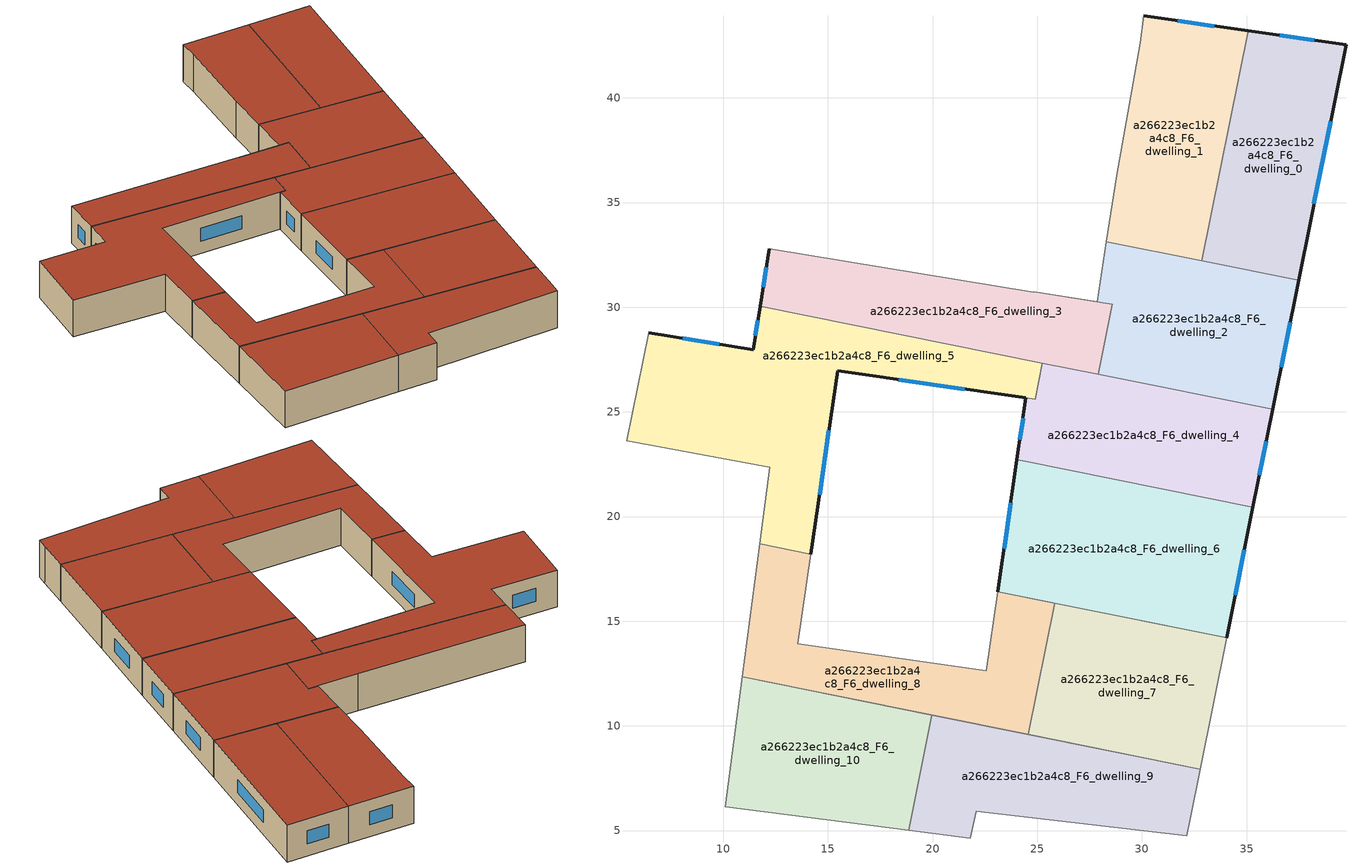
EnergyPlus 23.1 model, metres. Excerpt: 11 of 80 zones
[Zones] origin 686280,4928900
a266223ec1b2a4c8_F6_dwelling_0
 floor to a266223ec1b2a4c8_F5_dwelling_0 (EU_floor_Construction): 39.75,42.53 37.48,31.29 32.86,32.22 35.07,43.2 z18
 wall outside (EU_wall_Construction): 37.48,31.29 39.75,42.53 35.07,43.2 z18:21
 wall to a266223ec1b2a4c8_F6_dwelling_1 (EU_wall_Construction): 35.07,43.2 32.86,32.22 z18:21
 wall to a266223ec1b2a4c8_F6_dwelling_2 (EU_wall_Construction): 32.86,32.22 37.48,31.29 z18:21
 window (EU_Window_Construction): 38.23,42.75 36.59,42.98 / 38.22,34.95 39.01,38.88 z18.98:20.02
 roof outside (EU_roof_Construction): 37.48,31.29 39.75,42.53 35.07,43.2 32.86,32.22 z21
a266223ec1b2a4c8_F6_dwelling_1
 floor to a266223ec1b2a4c8_F5_dwelling_1 (EU_floor_Construction): 35.07,43.2 32.86,32.22 28.31,33.14 28.8,36.29 29.92,42.62 30.09,43.91 z18
 wall outside (EU_wall_Construction): 35.07,43.2 30.09,43.91 z18:21
 wall adiabatic (EU_wall_Construction): 30.09,43.91 29.92,42.62 28.8,36.29 28.31,33.14 z18:21
 wall to a266223ec1b2a4c8_F6_dwelling_2 (EU_wall_Construction): 28.31,33.14 32.86,32.22 z18:21
 window (EU_Window_Construction): 33.45,43.43 31.71,43.68 z18.98:20.02
 roof outside (EU_roof_Construction): 32.86,32.22 35.07,43.2 30.09,43.91 29.92,42.62 28.8,36.29 28.31,33.14 z21
a266223ec1b2a4c8_F6_dwelling_10
 floor to a266223ec1b2a4c8_F5_dwelling_10 (EU_floor_Construction): 19.96,10.52 18.85,5.02 10.11,6.13 10.91,12.34 z18
 wall to a266223ec1b2a4c8_F6_dwelling_9 (EU_wall_Construction): 18.85,5.02 19.96,10.52 z18:21
 wall adiabatic (EU_wall_Construction): 19.96,10.52 10.91,12.34 10.11,6.13 18.85,5.02 z18:21
 roof outside (EU_roof_Construction): 18.85,5.02 19.96,10.52 10.91,12.34 10.11,6.13 z21
a266223ec1b2a4c8_F6_dwelling_2
 floor to a266223ec1b2a4c8_F5_dwelling_2 (EU_floor_Construction): 37.48,31.29 36.24,25.12 27.91,26.79 28.59,30.15 24.84,30.73 27.86,30.26 28.31,33.14 z18
 wall outside (EU_wall_Construction): 36.24,25.12 37.48,31.29 z18:21
 wall adiabatic (EU_wall_Construction): 28.31,33.14 27.86,30.26 24.84,30.73 z18:21
 wall to a266223ec1b2a4c8_F6_dwelling_3 (EU_wall_Construction): 24.84,30.73 28.59,30.15 27.91,26.79 z18:21
 wall to a266223ec1b2a4c8_F6_dwelling_4 (EU_wall_Construction): 27.91,26.79 36.24,25.12 z18:21
 window (EU_Window_Construction): 36.64,27.12 37.08,29.28 z18.98:20.02
 roof outside (EU_roof_Construction): 36.24,25.12 37.48,31.29 28.31,33.14 27.86,30.26 24.84,30.73 28.59,30.15 27.91,26.79 z21
a266223ec1b2a4c8_F6_dwelling_3
 floor to a266223ec1b2a4c8_F5_dwelling_3 (EU_floor_Construction): 28.59,30.15 27.91,26.79 11.76,30.05 12.2,32.8 24.84,30.73 z18
 wall outside (EU_wall_Construction): 12.2,32.8 11.76,30.05 z18:21
 wall adiabatic (EU_wall_Construction): 24.84,30.73 12.2,32.8 z18:21
 wall to a266223ec1b2a4c8_F6_dwelling_5 (EU_wall_Construction): 11.76,30.05 25.25,27.33 z18:21
 wall to a266223ec1b2a4c8_F6_dwelling_4 (EU_wall_Construction): 25.25,27.33 27.91,26.79 z18:21
 window (EU_Window_Construction): 12.06,31.91 11.9,30.94 z18.98:20.02
 roof outside (EU_roof_Construction): 27.91,26.79 28.59,30.15 24.84,30.73 12.2,32.8 11.76,30.05 z21
a266223ec1b2a4c8_F6_dwelling_4
 floor to a266223ec1b2a4c8_F5_dwelling_4 (EU_floor_Construction): 36.24,25.12 35.3,20.44 24.31,22.65 24.03,22.71 24.46,25.67 24.9,25.6 25.25,27.33 z18
 wall outside (EU_wall_Construction): 24.46,25.67 24.03,22.71 / 35.3,20.44 36.24,25.12 z18:21
 wall to a266223ec1b2a4c8_F6_dwelling_5 (EU_wall_Construction): 25.25,27.33 24.9,25.6 24.46,25.67 z18:21
 wall to a266223ec1b2a4c8_F6_dwelling_6 (EU_wall_Construction): 24.03,22.71 24.31,22.65 35.3,20.44 z18:21
 window (EU_Window_Construction): 24.32,24.7 24.17,23.67 / 35.6,21.96 35.93,23.6 z18.98:20.02
 roof outside (EU_roof_Construction): 35.3,20.44 36.24,25.12 25.25,27.33 24.9,25.6 24.46,25.67 24.03,22.71 24.31,22.65 z21
a266223ec1b2a4c8_F6_dwelling_5
 floor to a266223ec1b2a4c8_F5_dwelling_5 (EU_floor_Construction): 25.25,27.33 24.9,25.6 15.47,26.96 14.18,18.2 11.73,18.7 12.21,22.36 5.38,23.62 6.43,28.79 11.43,27.96 11.76,30.05 z18
 wall outside (EU_wall_Construction): 11.76,30.05 11.43,27.96 6.43,28.79 / 14.18,18.2 15.47,26.96 24.45,25.67 z18:21
 wall to a266223ec1b2a4c8_F6_dwelling_8 (EU_wall_Construction): 11.73,18.7 14.18,18.2 z18:21
 wall adiabatic (EU_wall_Construction): 6.43,28.79 5.38,23.62 12.21,22.36 11.73,18.7 z18:21
 window (EU_Window_Construction): 9.8,28.23 8.06,28.52 / 11.65,29.37 11.54,28.64 / 18.39,26.54 21.53,26.09 / 14.6,21.05 15.05,24.12 z18.98:20.02
 roof outside (EU_roof_Construction): 24.9,25.6 25.25,27.33 11.76,30.05 11.43,27.96 6.43,28.79 5.38,23.62 12.21,22.36 11.73,18.7 14.18,18.2 15.47,26.96 z21
a266223ec1b2a4c8_F6_dwelling_6
 floor to a266223ec1b2a4c8_F5_dwelling_6 (EU_floor_Construction): 35.3,20.44 34.04,14.2 23.12,16.4 24.03,22.71 z18
 wall outside (EU_wall_Construction): 34.04,14.2 35.3,20.44 / 24.03,22.71 23.12,16.4 z18:21
 wall adiabatic (EU_wall_Construction): 23.12,16.4 34.04,14.2 z18:21
 window (EU_Window_Construction): 34.45,16.23 34.89,18.41 / 23.73,20.66 23.41,18.45 z18.98:20.02
 roof outside (EU_roof_Construction): 34.04,14.2 35.3,20.44 24.03,22.71 23.12,16.4 z21
a266223ec1b2a4c8_F6_dwelling_7
 floor to a266223ec1b2a4c8_F5_dwelling_7 (EU_floor_Construction): 34.04,14.2 32.78,7.94 24.58,9.59 25.84,15.86 z18
 wall adiabatic (EU_wall_Construction): 24.58,9.59 32.78,7.94 34.04,14.2 25.84,15.86 z18:21
 wall to a266223ec1b2a4c8_F6_dwelling_8 (EU_wall_Construction): 25.84,15.86 24.58,9.59 z18:21
 roof outside (EU_roof_Construction): 32.78,7.94 34.04,14.2 25.84,15.86 24.58,9.59 z21
a266223ec1b2a4c8_F6_dwelling_8
 floor to a266223ec1b2a4c8_F5_dwelling_8 (EU_floor_Construction): 25.84,15.86 24.58,9.59 10.91,12.34 11.73,18.7 14.18,18.2 13.55,13.93 22.57,12.62 23.12,16.4 z18
 wall adiabatic (EU_wall_Construction): 25.84,15.86 23.12,16.4 22.57,12.62 13.55,13.93 14.18,18.2 / 11.73,18.7 10.91,12.34 24.58,9.59 z18:21
 roof outside (EU_roof_Construction): 24.58,9.59 25.84,15.86 23.12,16.4 22.57,12.62 13.55,13.93 14.18,18.2 11.73,18.7 10.91,12.34 z21
a266223ec1b2a4c8_F6_dwelling_9
 floor to a266223ec1b2a4c8_F5_dwelling_9 (EU_floor_Construction): 32.78,7.94 32.3,5.55 32.14,4.75 22.08,5.92 21.81,4.64 18.85,5.02 19.96,10.52 z18
 wall adiabatic (EU_wall_Construction): 18.85,5.02 21.81,4.64 22.08,5.92 32.14,4.75 32.3,5.55 32.78,7.94 19.96,10.52 z18:21
 roof outside (EU_roof_Construction): 32.14,4.75 32.3,5.55 32.78,7.94 19.96,10.52 18.85,5.02 21.81,4.64 22.08,5.92 z21
[Building]
EU S2 Campaign: North Axis=0; Terrain=City; Solar Distribution=FullExterior
[Site:Location]
Bologna: Latitude=44.5; Longitude=11.25; Time Zone=1; Elevation=37
[SizingPeriod:WeatherFileDays]
AnnualSizingPeriod: Begin Month=1; Begin Day of Month=1; End Month=12; End Day of Month=31; Day of Week for Start Day=Monday; Use Weather File Daylight Saving Period=No; Use Weather File Rain and Snow Indicators=No
[MATERIAL]
EU_InternalMass_Material: Roughness=MediumRough; Thickness=0.1; Conductivity=1; Density=1800; Specific Heat=900; Thermal Absorptance=0.9; Solar Absorptance=0.7; Visible Absorptance=0.7
[MATERIAL:NOMASS] Roughness=MediumRough; Thermal Absorptance=0.9; Solar Absorptance=0.7; Visible Absorptance=0.7
Name | Thermal Resistance
EU_wall_NoMass | 0.905828
EU_roof_NoMass | 0.37593
EU_floor_NoMass | 0.67114
[WINDOWMATERIAL:SIMPLEGLAZINGSYSTEM]
EU_Window_SimpleGlazing: UFactor=4.52486; Solar Heat Gain Coefficient=0.85; Visible Transmittance=0.85
[CONSTRUCTION]
EU_wall_Construction: EU_wall_NoMass
EU_roof_Construction: EU_roof_NoMass
EU_floor_Construction: EU_floor_NoMass
EU_Window_Construction: EU_Window_SimpleGlazing
EU_InternalMass_Construction: EU_InternalMass_Material
[ZONE] Type=1; Multiplier=1; Ceiling Height=autocalculate; Floor Area=autocalculate; Part of Total Floor Area=Yes
Name | Volume
a266223ec1b2a4c8_F6_dwelling_0 | 160.433
a266223ec1b2a4c8_F6_dwelling_1 | 160.432
a266223ec1b2a4c8_F6_dwelling_10; a266223ec1b2a4c8_F6_dwelling_7; a266223ec1b2a4c8_F6_dwelling_8 | 160.441
a266223ec1b2a4c8_F6_dwelling_2 | 167.424
a266223ec1b2a4c8_F6_dwelling_3 | 153.433
a266223ec1b2a4c8_F6_dwelling_4 | 163.696
a266223ec1b2a4c8_F6_dwelling_5 | 261.995
a266223ec1b2a4c8_F6_dwelling_6 | 216.067
a266223ec1b2a4c8_F6_dwelling_9 | 160.444
[INTERNALMASS] Construction=EU_InternalMass_Construction
Name | Zone or ZoneList | Surface Area
a266223ec1b2a4c8_F6_dwelling_0_EU_InternalMass | a266223ec1b2a4c8_F6_dwelling_0 | 53.4777
a266223ec1b2a4c8_F6_dwelling_1_EU_InternalMass | a266223ec1b2a4c8_F6_dwelling_1 | 53.4778
a266223ec1b2a4c8_F6_dwelling_2_EU_InternalMass | a266223ec1b2a4c8_F6_dwelling_2 | 55.8163
a266223ec1b2a4c8_F6_dwelling_3_EU_InternalMass | a266223ec1b2a4c8_F6_dwelling_3 | 51.1431
a266223ec1b2a4c8_F6_dwelling_4_EU_InternalMass | a266223ec1b2a4c8_F6_dwelling_4 | 54.565
a266223ec1b2a4c8_F6_dwelling_5_EU_InternalMass | a266223ec1b2a4c8_F6_dwelling_5 | 87.3345
a266223ec1b2a4c8_F6_dwelling_6_EU_InternalMass | a266223ec1b2a4c8_F6_dwelling_6 | 72.0221
a266223ec1b2a4c8_F6_dwelling_7_EU_InternalMass | a266223ec1b2a4c8_F6_dwelling_7 | 53.4801
a266223ec1b2a4c8_F6_dwelling_8_EU_InternalMass | a266223ec1b2a4c8_F6_dwelling_8 | 53.4802
a266223ec1b2a4c8_F6_dwelling_9_EU_InternalMass | a266223ec1b2a4c8_F6_dwelling_9 | 53.4813
a266223ec1b2a4c8_F6_dwelling_10_EU_InternalMass | a266223ec1b2a4c8_F6_dwelling_10 | 53.4805
[OTHEREQUIPMENT] Fuel Type=Electricity; Design Level Calculation Method=Watts/Area; Power per Zone Floor Area=1; Fraction Latent=0; Fraction Radiant=0; Fraction Lost=0; Carbon Dioxide Generation Rate=0; EndUse Subcategory=EU_Step8_InternalGains
Name | Zone or ZoneList or Space or SpaceList | Schedule
EU_Step8_InternalGain_a266223ec1b2a4c8_F6_dwelling_0_f000 | a266223ec1b2a4c8_F6_dwelling_0 | EU_Step8_GainSchedule_a266223ec1b2a4c8_F6_dwelling_0_f000
EU_Step8_InternalGain_a266223ec1b2a4c8_F6_dwelling_1_f000 | a266223ec1b2a4c8_F6_dwelling_1 | EU_Step8_GainSchedule_a266223ec1b2a4c8_F6_dwelling_1_f000
EU_Step8_InternalGain_a266223ec1b2a4c8_F6_dwelling_2_f000 | a266223ec1b2a4c8_F6_dwelling_2 | EU_Step8_GainSchedule_a266223ec1b2a4c8_F6_dwelling_2_f000
EU_Step8_InternalGain_a266223ec1b2a4c8_F6_dwelling_3_f000 | a266223ec1b2a4c8_F6_dwelling_3 | EU_Step8_GainSchedule_a266223ec1b2a4c8_F6_dwelling_3_f000
EU_Step8_InternalGain_a266223ec1b2a4c8_F6_dwelling_4_f000 | a266223ec1b2a4c8_F6_dwelling_4 | EU_Step8_GainSchedule_a266223ec1b2a4c8_F6_dwelling_4_f000
EU_Step8_InternalGain_a266223ec1b2a4c8_F6_dwelling_5_f000 | a266223ec1b2a4c8_F6_dwelling_5 | EU_Step8_GainSchedule_a266223ec1b2a4c8_F6_dwelling_5_f000
EU_Step8_InternalGain_a266223ec1b2a4c8_F6_dwelling_6_f000 | a266223ec1b2a4c8_F6_dwelling_6 | EU_Step8_GainSchedule_a266223ec1b2a4c8_F6_dwelling_6_f000
EU_Step8_InternalGain_a266223ec1b2a4c8_F6_dwelling_7_f000 | a266223ec1b2a4c8_F6_dwelling_7 | EU_Step8_GainSchedule_a266223ec1b2a4c8_F6_dwelling_7_f000
EU_Step8_InternalGain_a266223ec1b2a4c8_F6_dwelling_8_f000 | a266223ec1b2a4c8_F6_dwelling_8 | EU_Step8_GainSchedule_a266223ec1b2a4c8_F6_dwelling_8_f000
EU_Step8_InternalGain_a266223ec1b2a4c8_F6_dwelling_9_f000 | a266223ec1b2a4c8_F6_dwelling_9 | EU_Step8_GainSchedule_a266223ec1b2a4c8_F6_dwelling_9_f000
EU_Step8_InternalGain_a266223ec1b2a4c8_F6_dwelling_10_f000 | a266223ec1b2a4c8_F6_dwelling_10 | EU_Step8_GainSchedule_a266223ec1b2a4c8_F6_dwelling_10_f000
[ZONEVENTILATION:DESIGNFLOWRATE] Schedule=EU_AlwaysOn; Design Flow Rate Calculation Method=AirChanges/Hour; Air Changes per Hour=0.73129; Ventilation Type=Natural; Fan Pressure Rise=0; Fan Total Efficiency=1; Constant Term Coefficient=1; Temperature Term Coefficient=0; Velocity Term Coefficient=0; Velocity Squared Term Coefficient=0; Minimum Indoor Temperature=-100; Maximum Indoor Temperature=100; Delta Temperature=-100; Minimum Outdoor Temperature=-100; Maximum Outdoor Temperature=100; Maximum Wind Speed=40
Name | Zone or ZoneList or Space or SpaceList
EU_ConstantAir_a266223ec1b2a4c8_F6_dwelling_0 | a266223ec1b2a4c8_F6_dwelling_0
EU_ConstantAir_a266223ec1b2a4c8_F6_dwelling_1 | a266223ec1b2a4c8_F6_dwelling_1
EU_ConstantAir_a266223ec1b2a4c8_F6_dwelling_2 | a266223ec1b2a4c8_F6_dwelling_2
EU_ConstantAir_a266223ec1b2a4c8_F6_dwelling_3 | a266223ec1b2a4c8_F6_dwelling_3
EU_ConstantAir_a266223ec1b2a4c8_F6_dwelling_4 | a266223ec1b2a4c8_F6_dwelling_4
EU_ConstantAir_a266223ec1b2a4c8_F6_dwelling_5 | a266223ec1b2a4c8_F6_dwelling_5
EU_ConstantAir_a266223ec1b2a4c8_F6_dwelling_6 | a266223ec1b2a4c8_F6_dwelling_6
EU_ConstantAir_a266223ec1b2a4c8_F6_dwelling_7 | a266223ec1b2a4c8_F6_dwelling_7
EU_ConstantAir_a266223ec1b2a4c8_F6_dwelling_8 | a266223ec1b2a4c8_F6_dwelling_8
EU_ConstantAir_a266223ec1b2a4c8_F6_dwelling_9 | a266223ec1b2a4c8_F6_dwelling_9
EU_ConstantAir_a266223ec1b2a4c8_F6_dwelling_10 | a266223ec1b2a4c8_F6_dwelling_10
[HVACTEMPLATE:THERMOSTAT] Constant Heating Setpoint=20; Constant Cooling Setpoint=50
EU_HeatOnly_a266223ec1b2a4c8_F1_dwelling_2; EU_HeatOnly_a266223ec1b2a4c8_F1_dwelling_3; EU_HeatOnly_a266223ec1b2a4c8_F1_dwelling_4; EU_HeatOnly_a266223ec1b2a4c8_F1_dwelling_5; EU_HeatOnly_a266223ec1b2a4c8_F1_dwelling_6; EU_HeatOnly_a266223ec1b2a4c8_F1_dwelling_7; EU_HeatOnly_a266223ec1b2a4c8_F1_dwelling_8; EU_HeatOnly_a266223ec1b2a4c8_F1_dwelling_9; EU_HeatOnly_a266223ec1b2a4c8_F1_dwelling_10; EU_HeatOnly_a266223ec1b2a4c8_F1_dwelling_11; EU_HeatOnly_a266223ec1b2a4c8_F2_dwelling_0; EU_HeatOnly_a266223ec1b2a4c8_F2_dwelling_1; EU_HeatOnly_a266223ec1b2a4c8_F2_dwelling_2; EU_HeatOnly_a266223ec1b2a4c8_F2_dwelling_3; EU_HeatOnly_a266223ec1b2a4c8_F2_dwelling_4; EU_HeatOnly_a266223ec1b2a4c8_F2_dwelling_5; EU_HeatOnly_a266223ec1b2a4c8_F2_dwelling_6; EU_HeatOnly_a266223ec1b2a4c8_F2_dwelling_7; EU_HeatOnly_a266223ec1b2a4c8_F2_dwelling_8; EU_HeatOnly_a266223ec1b2a4c8_F2_dwelling_9; EU_HeatOnly_a266223ec1b2a4c8_F2_dwelling_10; EU_HeatOnly_a266223ec1b2a4c8_F2_dwelling_11; EU_HeatOnly_a266223ec1b2a4c8_F3_dwelling_0; EU_HeatOnly_a266223ec1b2a4c8_F3_dwelling_1; EU_HeatOnly_a266223ec1b2a4c8_F3_dwelling_2; EU_HeatOnly_a266223ec1b2a4c8_F3_dwelling_3; EU_HeatOnly_a266223ec1b2a4c8_F3_dwelling_4; EU_HeatOnly_a266223ec1b2a4c8_F3_dwelling_5; EU_HeatOnly_a266223ec1b2a4c8_F3_dwelling_6; EU_HeatOnly_a266223ec1b2a4c8_F3_dwelling_7; EU_HeatOnly_a266223ec1b2a4c8_F3_dwelling_8; EU_HeatOnly_a266223ec1b2a4c8_F3_dwelling_9; EU_HeatOnly_a266223ec1b2a4c8_F3_dwelling_10; EU_HeatOnly_a266223ec1b2a4c8_F4_dwelling_0; EU_HeatOnly_a266223ec1b2a4c8_F4_dwelling_1; EU_HeatOnly_a266223ec1b2a4c8_F4_dwelling_2; EU_HeatOnly_a266223ec1b2a4c8_F4_dwelling_3; EU_HeatOnly_a266223ec1b2a4c8_F4_dwelling_4; EU_HeatOnly_a266223ec1b2a4c8_F4_dwelling_5; EU_HeatOnly_a266223ec1b2a4c8_F4_dwelling_6; EU_HeatOnly_a266223ec1b2a4c8_F4_dwelling_7; EU_HeatOnly_a266223ec1b2a4c8_F4_dwelling_8; EU_HeatOnly_a266223ec1b2a4c8_F4_dwelling_9; EU_HeatOnly_a266223ec1b2a4c8_F4_dwelling_10; EU_HeatOnly_a266223ec1b2a4c8_F5_dwelling_0; EU_HeatOnly_a266223ec1b2a4c8_F5_dwelling_1; EU_HeatOnly_a266223ec1b2a4c8_F5_dwelling_2; EU_HeatOnly_a266223ec1b2a4c8_F5_dwelling_3; EU_HeatOnly_a266223ec1b2a4c8_F5_dwelling_4; EU_HeatOnly_a266223ec1b2a4c8_F5_dwelling_5; EU_HeatOnly_a266223ec1b2a4c8_F5_dwelling_6; EU_HeatOnly_a266223ec1b2a4c8_F5_dwelling_7; EU_HeatOnly_a266223ec1b2a4c8_F5_dwelling_8; EU_HeatOnly_a266223ec1b2a4c8_F5_dwelling_9; EU_HeatOnly_a266223ec1b2a4c8_F5_dwelling_10; EU_HeatOnly_a266223ec1b2a4c8_F6_dwelling_0; EU_HeatOnly_a266223ec1b2a4c8_F6_dwelling_1; EU_HeatOnly_a266223ec1b2a4c8_F6_dwelling_2; EU_HeatOnly_a266223ec1b2a4c8_F6_dwelling_3; EU_HeatOnly_a266223ec1b2a4c8_F6_dwelling_4; EU_HeatOnly_a266223ec1b2a4c8_F6_dwelling_5; EU_HeatOnly_a266223ec1b2a4c8_F6_dwelling_6; EU_HeatOnly_a266223ec1b2a4c8_F6_dwelling_7; EU_HeatOnly_a266223ec1b2a4c8_F6_dwelling_8; EU_HeatOnly_a266223ec1b2a4c8_F6_dwelling_9; EU_HeatOnly_a266223ec1b2a4c8_F6_dwelling_10
[HVACTEMPLATE:ZONE:IDEALLOADSAIRSYSTEM] System Availability Schedule=EU_AlwaysOn; Maximum Heating Supply Air Temperature=50; Minimum Cooling Supply Air Temperature=13; Maximum Heating Supply Air Humidity Ratio=0.0156; Minimum Cooling Supply Air Humidity Ratio=0.0077; Heating Limit=NoLimit; Cooling Limit=NoLimit; Heating Availability Schedule=EU_AlwaysOn; Cooling Availability Schedule=EU_CoolingOff; Dehumidification Control Type=ConstantSensibleHeatRatio; Cooling Sensible Heat Ratio=0.7; Dehumidification Setpoint=60; Humidification Control Type=None; Humidification Setpoint=30; Outdoor Air Method=None; Outdoor Air Flow Rate per Person=0.00944; Outdoor Air Flow Rate per Zone Floor Area=0; Outdoor Air Flow Rate per Zone=0; Demand Controlled Ventilation Type=None; Outdoor Air Economizer Type=NoEconomizer; Heat Recovery Type=None; Sensible Heat Recovery Effectiveness=0.7; Latent Heat Recovery Effectiveness=0.65
Name | Template Thermostat
a266223ec1b2a4c8_F6_dwelling_0 | EU_HeatOnly_a266223ec1b2a4c8_F6_dwelling_0
a266223ec1b2a4c8_F6_dwelling_1 | EU_HeatOnly_a266223ec1b2a4c8_F6_dwelling_1
a266223ec1b2a4c8_F6_dwelling_2 | EU_HeatOnly_a266223ec1b2a4c8_F6_dwelling_2
a266223ec1b2a4c8_F6_dwelling_3 | EU_HeatOnly_a266223ec1b2a4c8_F6_dwelling_3
a266223ec1b2a4c8_F6_dwelling_4 | EU_HeatOnly_a266223ec1b2a4c8_F6_dwelling_4
a266223ec1b2a4c8_F6_dwelling_5 | EU_HeatOnly_a266223ec1b2a4c8_F6_dwelling_5
a266223ec1b2a4c8_F6_dwelling_6 | EU_HeatOnly_a266223ec1b2a4c8_F6_dwelling_6
a266223ec1b2a4c8_F6_dwelling_7 | EU_HeatOnly_a266223ec1b2a4c8_F6_dwelling_7
a266223ec1b2a4c8_F6_dwelling_8 | EU_HeatOnly_a266223ec1b2a4c8_F6_dwelling_8
a266223ec1b2a4c8_F6_dwelling_9 | EU_HeatOnly_a266223ec1b2a4c8_F6_dwelling_9
a266223ec1b2a4c8_F6_dwelling_10 | EU_HeatOnly_a266223ec1b2a4c8_F6_dwelling_10
[SIZING:ZONE] Zone Cooling Design Supply Air Temperature Input Method=SupplyAirTemperature; Zone Cooling Design Supply Air Temperature=13; Zone Heating Design Supply Air Temperature Input Method=SupplyAirTemperature; Zone Heating Design Supply Air Temperature=50; Zone Cooling Design Supply Air Humidity Ratio=0.008; Zone Heating Design Supply Air Humidity Ratio=0.008; Cooling Design Air Flow Method=DesignDay; Cooling Design Air Flow Rate=0; Cooling Minimum Air Flow per Zone Floor Area=0.000762; Cooling Minimum Air Flow=0; Cooling Minimum Air Flow Fraction=0.2; Heating Design Air Flow Method=DesignDay; Heating Design Air Flow Rate=0; Heating Maximum Air Flow per Zone Floor Area=0.002032; Heating Maximum Air Flow=0.141576; Heating Maximum Air Flow Fraction=0.3; Account for Dedicated Outdoor Air System=No; Dedicated Outdoor Air System Control Strategy=NeutralSupplyAir; Dedicated Outdoor Air Low Setpoint Temperature for Design=autosize; Dedicated Outdoor Air High Setpoint Temperature for Design=autosize; Zone Load Sizing Method=Sensible Load Only No Latent Load; Zone Latent Cooling Design Supply Air Humidity Ratio Input Method=HumidityRatioDifference; Zone Cooling Design Supply Air Humidity Ratio Difference=0.005; Zone Latent Heating Design Supply Air Humidity Ratio Input Method=HumidityRatioDifference; Zone Humidification Design Supply Air Humidity Ratio Difference=0.005
a266223ec1b2a4c8_F6_dwelling_0; a266223ec1b2a4c8_F6_dwelling_1; a266223ec1b2a4c8_F6_dwelling_2; a266223ec1b2a4c8_F6_dwelling_3; a266223ec1b2a4c8_F6_dwelling_4; a266223ec1b2a4c8_F6_dwelling_5; a266223ec1b2a4c8_F6_dwelling_6; a266223ec1b2a4c8_F6_dwelling_7; a266223ec1b2a4c8_F6_dwelling_8; a266223ec1b2a4c8_F6_dwelling_9; a266223ec1b2a4c8_F6_dwelling_10
[SCHEDULE:CONSTANT]
Name | Hourly Value
EU_AlwaysOn | 1
EU_CoolingOff | 0
[SCHEDULE:FILE] Column Number=1; Rows to Skip at Top=0; Number of Hours of Data=8760; Column Separator=Comma; Interpolate to Timestep=No; Minutes per Item=60; Adjust Schedule for Daylight Savings=Yes
Name | File
EU_Step8_GainSchedule_a266223ec1b2a4c8_F6_dwelling_0_f000 | ../../schedules/a266223ec1b2a4c8/a266223ec1b2a4c8_F6_dwelling_0_f000_gain.csv
EU_Step8_GainSchedule_a266223ec1b2a4c8_F6_dwelling_1_f000 | ../../schedules/a266223ec1b2a4c8/a266223ec1b2a4c8_F6_dwelling_1_f000_gain.csv
EU_Step8_GainSchedule_a266223ec1b2a4c8_F6_dwelling_2_f000 | ../../schedules/a266223ec1b2a4c8/a266223ec1b2a4c8_F6_dwelling_2_f000_gain.csv
EU_Step8_GainSchedule_a266223ec1b2a4c8_F6_dwelling_3_f000 | ../../schedules/a266223ec1b2a4c8/a266223ec1b2a4c8_F6_dwelling_3_f000_gain.csv
EU_Step8_GainSchedule_a266223ec1b2a4c8_F6_dwelling_4_f000 | ../../schedules/a266223ec1b2a4c8/a266223ec1b2a4c8_F6_dwelling_4_f000_gain.csv
EU_Step8_GainSchedule_a266223ec1b2a4c8_F6_dwelling_5_f000 | ../../schedules/a266223ec1b2a4c8/a266223ec1b2a4c8_F6_dwelling_5_f000_gain.csv
EU_Step8_GainSchedule_a266223ec1b2a4c8_F6_dwelling_6_f000 | ../../schedules/a266223ec1b2a4c8/a266223ec1b2a4c8_F6_dwelling_6_f000_gain.csv
EU_Step8_GainSchedule_a266223ec1b2a4c8_F6_dwelling_7_f000 | ../../schedules/a266223ec1b2a4c8/a266223ec1b2a4c8_F6_dwelling_7_f000_gain.csv
EU_Step8_GainSchedule_a266223ec1b2a4c8_F6_dwelling_8_f000 | ../../schedules/a266223ec1b2a4c8/a266223ec1b2a4c8_F6_dwelling_8_f000_gain.csv
EU_Step8_GainSchedule_a266223ec1b2a4c8_F6_dwelling_9_f000 | ../../schedules/a266223ec1b2a4c8/a266223ec1b2a4c8_F6_dwelling_9_f000_gain.csv
EU_Step8_GainSchedule_a266223ec1b2a4c8_F6_dwelling_10_f000 | ../../schedules/a266223ec1b2a4c8/a266223ec1b2a4c8_F6_dwelling_10_f000_gain.csv
